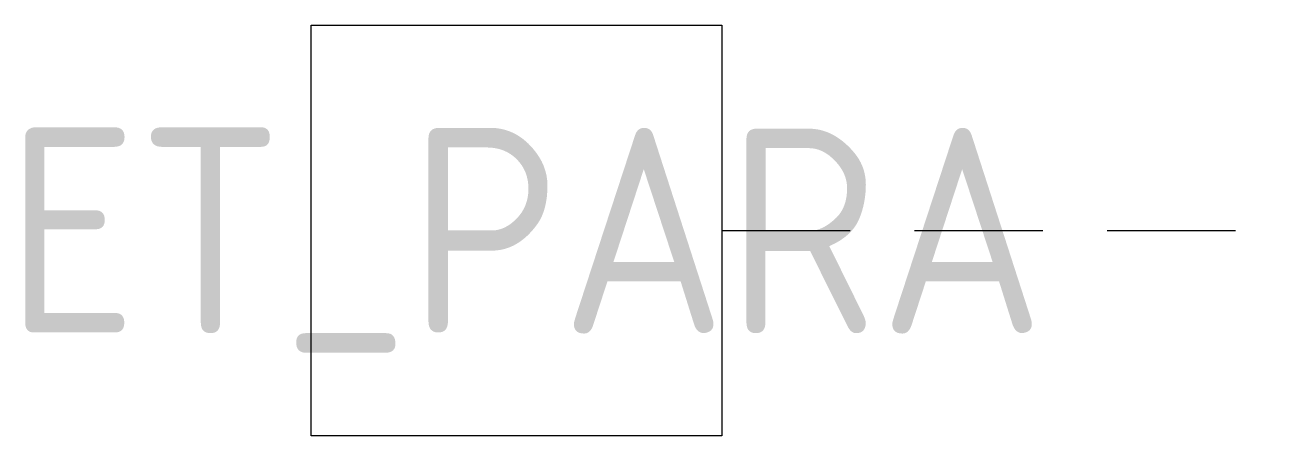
# Model space of a CAD drawing. Extents: x 2337.7 to 2350, y 1618 to 1622.
import ezdxf
from ezdxf.enums import TextEntityAlignment as Align

# ---------------------------------------------------------------- set-up
doc = ezdxf.new("R2010")
doc.units = 0
doc.header["$LTSCALE"] = 10
doc.header["$MEASUREMENT"] = 0
doc.linetypes.add('DASHEDX2', pattern=[1.5, 1, -0.5])
doc.layers.get('0').update_dxf_attribs({"linetype": 'CONTINUOUS'})
doc.styles.get("Standard").update_dxf_attribs({"font": 'iso8.shx'})

msp = doc.modelspace()

# ---------------------------------------------------------------- linework, layer by layer
msp.add_lwpolyline([(2340.5, 1618), (2340.5, 1622), (2344.5, 1622), (2344.5, 1618)], close=True)
at = {"linetype": 'DASHEDX2', "ltscale": 0.125}
msp.add_lwpolyline([(2344.5, 1620), (2350, 1620)], dxfattribs=at)

# ---------------------------------------------------------------- texts
msp.add_attdef('ET_PARA', text='P', height=2).set_placement((2342.585, 1619), align=Align.CENTER)

doc.saveas('drawing.dxf')
